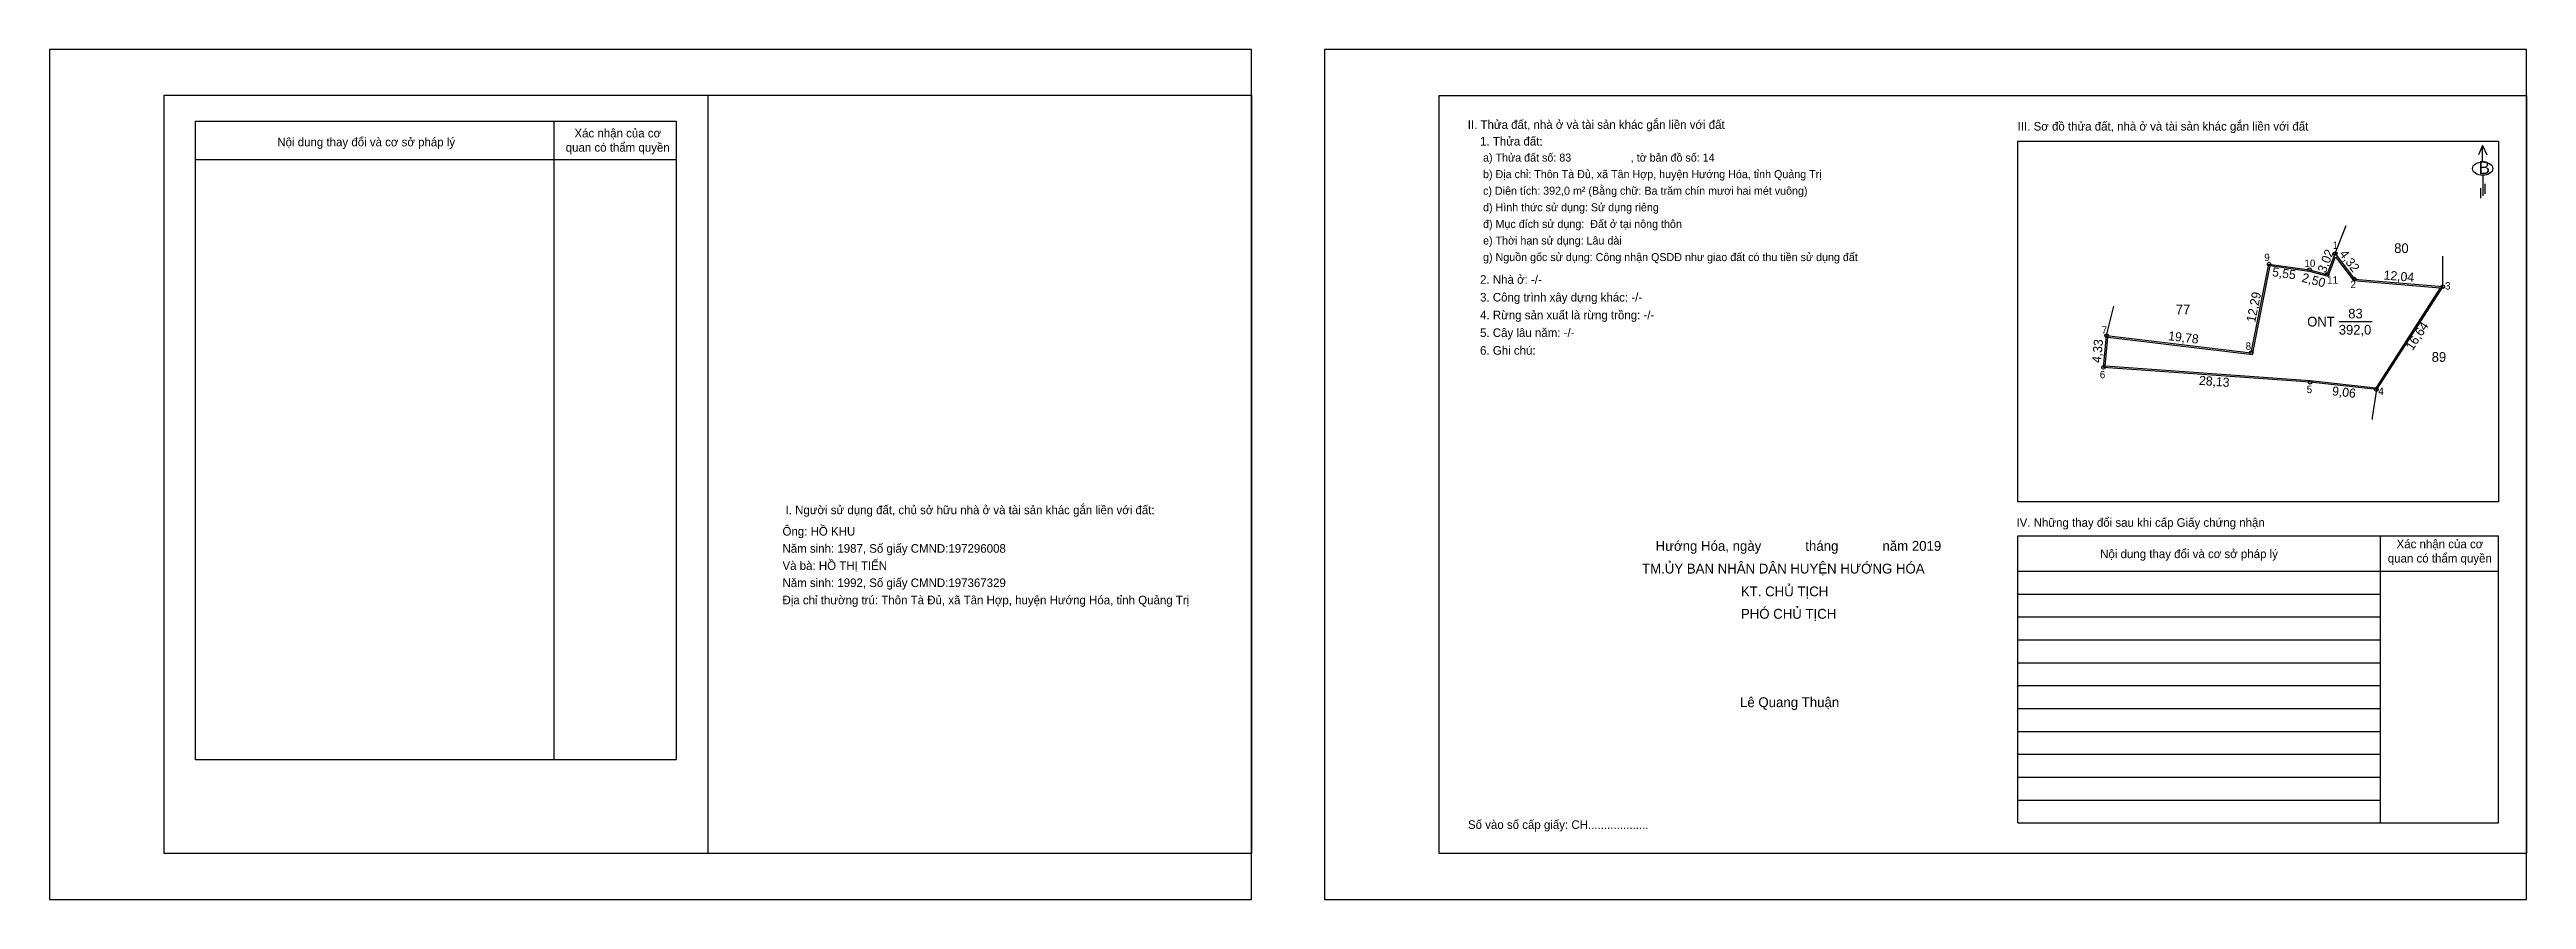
# Model space of a CAD drawing. Extents: x 553468 to 553804, y 1840323 to 1840438.
import ezdxf

# ---------------------------------------------------------------- set-up
doc = ezdxf.new("R2010")
doc.units = 0
for name, color, linetype in [('CanhThua', 7, 'Continuous'), ('ChieuDaiCanhThua', 7, 'Continuous'), ('Khung', 7, 'Continuous'), ('KhungInTrang1', 7, 'Continuous'), ('KhungInTrang2', 7, 'Continuous'), ('Level 2', 7, 'Continuous'), ('MocDinhThua', 7, 'Continuous'), ('NhanDiaChinhThua', 7, 'Continuous'), ('NhanTuCan', 7, 'Continuous'), ('ON', 7, 'Continuous'), ('RauThua', 7, 'Continuous'), ('SoHieuDinhThua', 7, 'Continuous'), ('Template', 7, 'Continuous'), ('ThongTin', 7, 'Continuous')]:
    doc.layers.add(name, color=color, linetype=linetype)

msp = doc.modelspace()

# ---------------------------------------------------------------- linework, layer by layer
at = {"layer": 'CanhThua'}
for p, q in [((553767, 1840397), (553769.41, 1840409.05)), ((553769.41, 1840409.05), (553774.9, 1840408.27)), ((553774.9, 1840408.27), (553777.32, 1840407.64)), ((553777.32, 1840407.64), (553778.4, 1840410.46)), ((553778.4, 1840410.46), (553781, 1840407)), ((553781, 1840407), (553793, 1840406)), ((553793, 1840406), (553784, 1840392)), ((553746.94, 1840395.02), (553747.36, 1840399.33)), ((553747.36, 1840399.33), (553767, 1840397)), ((553775, 1840393), (553746.94, 1840395.02)), ((553784, 1840392), (553775, 1840393))]:
    msp.add_line(p, q, dxfattribs=at)
at = {"layer": 'Khung'}
for p, q in [((553656.75, 1840431.95), (553804.36, 1840431.95)), ((553656.75, 1840329.01), (553656.75, 1840431.95)), ((553735.33, 1840376.76), (553735.33, 1840425.75)), ((553735.33, 1840425.75), (553800.59, 1840425.75)), ((553800.59, 1840425.75), (553800.59, 1840376.76)), ((553800.59, 1840376.76), (553735.33, 1840376.76))]:
    msp.add_line(p, q, dxfattribs=at)
msp.add_lwpolyline([(553631.27, 1840329.01), (553483.65, 1840329.01), (553483.65, 1840431.96), (553631.27, 1840431.96)], close=True, dxfattribs=at)
for points in [[(553557.46, 1840431.96), (553557.46, 1840329.01)], [(553804.36, 1840431.95), (553804.36, 1840329.01), (553656.75, 1840329.01)]]:
    msp.add_lwpolyline(points, dxfattribs=at)
at = {"layer": 'KhungInTrang1'}
msp.add_lwpolyline([(553468.11, 1840438.17), (553468.11, 1840322.79), (553631.27, 1840322.79), (553631.27, 1840438.17)], close=True, dxfattribs=at)
at = {"layer": 'KhungInTrang2'}
msp.add_lwpolyline([(553641.21, 1840438.17), (553641.21, 1840322.79), (553804.36, 1840322.79), (553804.36, 1840438.17)], close=True, dxfattribs=at)
at = {"layer": 'Level 2'}
msp.add_lwpolyline([(553792.65, 1840405.83), (553783.9, 1840392.21), (553775.02, 1840393.2), (553747.16, 1840395.2), (553747.54, 1840399.11), (553767.16, 1840396.78), (553769.57, 1840408.83), (553774.86, 1840408.07), (553777.44, 1840407.4), (553778.46, 1840410.05), (553780.89, 1840406.81)], close=True, dxfattribs=at)
at = {"layer": 'MocDinhThua'}
for centre in [(553769.41, 1840409.05), (553774.9, 1840408.27), (553778.4, 1840410.46), (553777.32, 1840407.64), (553781, 1840407), (553793, 1840406), (553747.36, 1840399.33), (553746.94, 1840395.02), (553767, 1840397), (553775, 1840393), (553784, 1840392)]:
    msp.add_circle(centre, 0.25, dxfattribs=at)
at = {"layer": 'NhanDiaChinhThua'}
msp.add_line((553778.89, 1840401.23), (553783.41, 1840401.23), dxfattribs=at)
at = {"layer": 'ON'}
for p, q in [((553487.92, 1840428.46), (553553.18, 1840428.46)), ((553487.92, 1840341.74), (553487.92, 1840428.46)), ((553553.18, 1840428.46), (553553.18, 1840341.74)), ((553487.92, 1840423.25), (553553.18, 1840423.25)), ((553735.33, 1840372.16), (553800.59, 1840372.16)), ((553784.49, 1840372.16), (553784.49, 1840333.19)), ((553735.33, 1840367.36), (553800.59, 1840367.36)), ((553735.33, 1840364.25), (553784.49, 1840364.25)), ((553735.33, 1840361.15), (553784.49, 1840361.15)), ((553735.33, 1840358.04), (553784.49, 1840358.04)), ((553735.33, 1840354.93), (553784.49, 1840354.93)), ((553735.33, 1840351.82), (553784.49, 1840351.82)), ((553735.33, 1840348.71), (553784.49, 1840348.71)), ((553735.33, 1840345.61), (553784.49, 1840345.61)), ((553735.33, 1840342.5), (553784.49, 1840342.5)), ((553735.33, 1840339.39), (553784.49, 1840339.39)), ((553735.33, 1840336.28), (553784.49, 1840336.28))]:
    msp.add_line(p, q, dxfattribs=at)
for points in [[(553536.59, 1840428.46), (553536.59, 1840341.74)], [(553735.33, 1840333.19), (553735.33, 1840372.16)], [(553800.59, 1840333.19), (553800.59, 1840372.16)], [(553553.18, 1840341.74), (553487.92, 1840341.74)]]:
    msp.add_lwpolyline(points, dxfattribs=at)
at = {"layer": 'RauThua'}
for p, q in [((553778.4, 1840410.46), (553779.88, 1840414.3)), ((553793, 1840406), (553793, 1840410.12)), ((553747.36, 1840399.33), (553748.35, 1840403.32)), ((553784, 1840392), (553783.44, 1840388.21)), ((553783.44, 1840388.21), (553783.4, 1840387.93))]:
    msp.add_line(p, q, dxfattribs=at)
at = {"layer": 'Template'}
for p, q in [((553798.4, 1840425.12), (553797.84, 1840423.88)), ((553798.4, 1840422.92), (553798.4, 1840425.12)), ((553798.4, 1840425.12), (553798.97, 1840423.88)), ((553798.12, 1840419.37), (553798.12, 1840418.01)), ((553798.42, 1840421.1), (553798.42, 1840418.33)), ((553798.73, 1840419.94), (553798.73, 1840418.59)), ((553735.33, 1840333.19), (553800.59, 1840333.19))]:
    msp.add_line(p, q, dxfattribs=at)
msp.add_ellipse((553798.42, 1840422.01), major_axis=(1.38, 0), ratio=0.655849, dxfattribs=at)

# ---------------------------------------------------------------- texts
at = {"layer": 'ChieuDaiCanhThua'}
for s, rotation, p in [('5,55', 351.9137, (553769.78, 1840407.41)), ('3,02', 68.9884, (553777.1, 1840407.75)), ('4,32', 306.9255, (553778.89, 1840410.4)), ('12,04', 355.2364, (553784.94, 1840406.96)), ('12,29', 78.6901, (553767.54, 1840401.07)), ('2,50', 345.408, (553773.77, 1840406.67)), ('16,64', 57.2648, (553788.91, 1840397.22)), ('4,33', 84.4342, (553746.58, 1840395.58)), ('19,78', 353.2343, (553755.68, 1840398.72)), ('28,13', 355.8825, (553759.88, 1840392.66)), ('9,06', 353.6598, (553777.93, 1840391.23))]:
    msp.add_text(s, height=1.235, rotation=rotation, dxfattribs=at).set_placement(p)
at = {"layer": 'NhanDiaChinhThua'}
for s, p in [('ONT', (553774.6, 1840400.57)), ('83', (553780.17, 1840401.67)), ('392,0', (553778.89, 1840399.47))]:
    msp.add_text(s, height=1.317, dxfattribs=at).set_placement(p)
at = {"layer": 'NhanTuCan'}
for s, p in [('80', (553786.41, 1840410.55)), ('77', (553756.76, 1840402.21)), ('89', (553791.5, 1840395.78))]:
    msp.add_text(s, height=1.317, dxfattribs=at).set_placement(p)
at = {"layer": 'ON'}
for s, height, p in [('Nội dung thay đổi và cơ sở pháp lý', 1.1654, (553499.03, 1840425.03)), ('quan có thẩm quyền', 1.1654, (553538.18, 1840424.3)), ('Xác nhận của cơ ', 1.1654, (553539.37, 1840426.24)), ('I. Người sử dụng đất, chủ sở hữu nhà ở và tài sản khác gắn liền với đất:', 1.1654, (553568.03, 1840375.09)), ('IV. Những thay đổi sau khi cấp Giấy chứng nhận', 1.1654, (553735.13, 1840373.38)), ('Xác nhận của cơ ', 1.1654, (553786.73, 1840370.47)), ('Nội dung thay đổi và cơ sở pháp lý', 1.1654, (553746.49, 1840369.13)), ('quan có thẩm quyền', 1.1654, (553785.54, 1840368.53)), ('Lê Quang Thuận', 1.3416, (553697.6, 1840348.9))]:
    msp.add_text(s, height=height, dxfattribs=at).set_placement(p)
at = {"layer": 'SoHieuDinhThua'}
for s, p in [('1', (553778.07, 1840411.1)), ('9', (553768.77, 1840409.45)), ('10', (553774.22, 1840408.65)), ('11', (553777.29, 1840406.39)), ('2', (553780.46, 1840405.78)), ('3', (553793.31, 1840405.59)), ('7', (553746.69, 1840399.61)), ('8', (553766.24, 1840397.41)), ('6', (553746.44, 1840393.55)), ('5', (553774.53, 1840391.54)), ('4', (553784.25, 1840391.29))]:
    msp.add_text(s, height=1, dxfattribs=at).set_placement(p)
at = {"layer": 'Template'}
for s, height, p in [('II. Thửa đất, nhà ở và tài sản khác gắn liền với đất', 1.1654, (553660.64, 1840427.4)), ('III. Sơ đồ thửa đất, nhà ở và tài sản khác gắn liền với đất', 1.1654, (553735.29, 1840427.17)), ('B', 1.75, (553797.85, 1840421.27)), ('Hướng Hóa, ngày            tháng            năm 2019', 1.3416, (553686.14, 1840370.12)), ('TM.ỦY BAN NHÂN DÂN HUYỆN HƯỚNG HÓA', 1.3416, (553684.3, 1840367.04)), ('KT. CHỦ TỊCH', 1.3416, (553697.72, 1840363.94)), ('PHÓ CHỦ TỊCH', 1.3416, (553697.72, 1840360.9)), ('Số vào sổ cấp giấy: CH...................', 1.1654, (553660.67, 1840332.37))]:
    msp.add_text(s, height=height, dxfattribs=at).set_placement(p)
at = {"layer": 'ThongTin'}
for s, height, p in [('1. Thửa đất: ', 1.1654, (553662.31, 1840425.14)), (' a) Thửa đất số: 83                    , tờ bản đồ số: 14', 1.0877, (553662.31, 1840422.96)), (' b) Địa chỉ: Thôn Tà Đủ, xã Tân Hợp, huyện Hướng Hóa, tỉnh Quảng Trị', 1.0877, (553662.31, 1840420.71)), (' c) Diện tích: 392,0 m² (Bằng chữ: Ba trăm chín mươi hai mét vuông)', 1.0877, (553662.31, 1840418.46)), (' d) Hình thức sử dụng: Sử dụng riêng', 1.0877, (553662.31, 1840416.21)), (' đ) Mục đích sử dụng:  Đất ở tại nông thôn', 1.0877, (553662.31, 1840413.95)), (' e) Thời hạn sử dụng: Lâu dài', 1.0877, (553662.31, 1840411.7)), (' g) Nguồn gốc sử dụng: Công nhận QSDĐ như giao đất có thu tiền sử dụng đất', 1.0877, (553662.31, 1840409.45)), ('3. Công trình xây dựng khác: -/-', 1.1654, (553662.31, 1840403.96)), ('2. Nhà ở: -/-', 1.1654, (553662.31, 1840406.37)), ('4. Rừng sản xuất là rừng trồng: -/-', 1.1654, (553662.31, 1840401.55)), ('5. Cây lâu năm: -/-', 1.1654, (553662.31, 1840399.15)), ('6. Ghi chú:', 1.1654, (553662.31, 1840396.74)), ('Ông: HỒ KHU', 1.1654, (553567.61, 1840372.19)), ('Năm sinh: 1987, Số giấy CMND:197296008', 1.1654, (553567.61, 1840369.86)), ('Và bà: HỒ THỊ TIẾN', 1.1654, (553567.61, 1840367.53)), ('Năm sinh: 1992, Số giấy CMND:197367329', 1.1654, (553567.61, 1840365.2)), ('Địa chỉ thường trú: Thôn Tà Đủ, xã Tân Hợp, huyện Hướng Hóa, tỉnh Quảng Trị', 1.1654, (553567.61, 1840362.86))]:
    msp.add_text(s, height=height, dxfattribs=at).set_placement(p)

doc.saveas('drawing.dxf')
